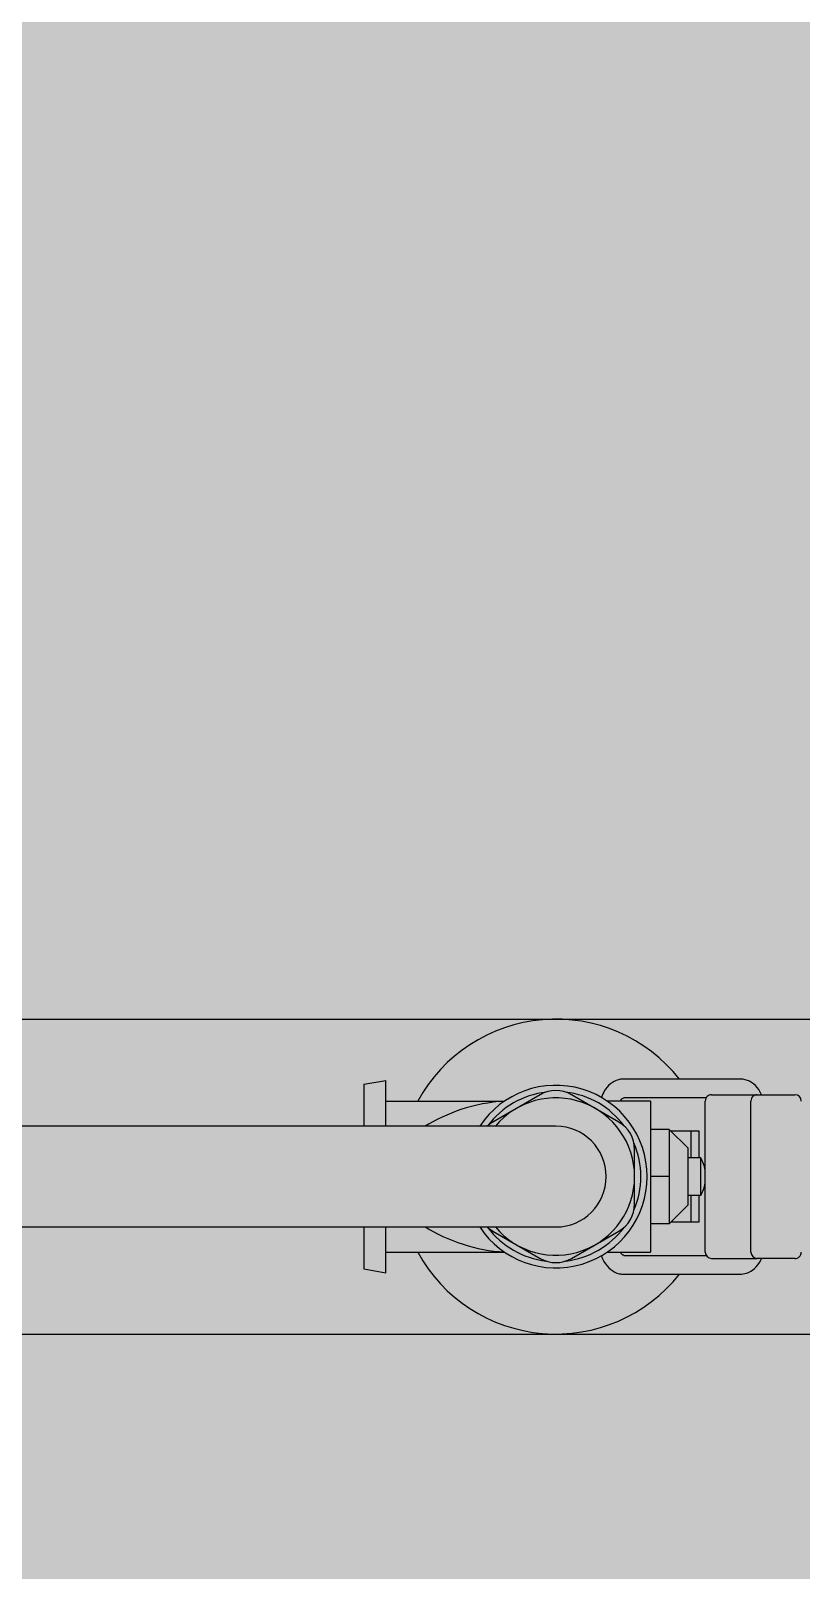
# Model space of a CAD drawing. Header units: metres. Extents: x -331 to 2982, y 362 to 2539.
# Drawn here: x 790.5396 to 790.6619, y 983.6498 to 983.8942 of the extents above; entities that cross this region are included whole.
import ezdxf

# ---------------------------------------------------------------- set-up
doc = ezdxf.new("R2010")
doc.units = ezdxf.units.M
doc.layers.add('_salas', color=251, linetype='Continuous', plot=False)
doc.layers.add('Mob', color=251, linetype='Continuous')
doc.layers.add('Pis', color=251, linetype='Continuous')

# ---------------------------------------------------------------- blocks, each defined once
blk = doc.blocks.new('XR_BL2_AND_MON-REV15$0$A$C33FF3198')
at = {"layer": 'Mob'}
for p, q in [((0.3000000000001819, 0.2000086983285172), (0.3000000000001819, -0.1999913016702095)), ((0.3500000000003638, 0.2000086983285172), (0.3500000000003638, -0.1999913016702095)), ((0.3169999999990978, 0.1845917662599703), (0.3169999999990978, 0.09209180106294923)), ((0.3169999999990978, 0.1845917662599703), (0.3169999999990978, 0.09209180106294923)), ((0.3329999999996289, 0.09209180106294923), (0.3329999999996289, 0.1845917662599703)), ((0.3329999999996289, 0.09209180106294923), (0.3329999999996289, 0.1845917662599703)), ((0.3103380882403144, 0.1225918010627964), (0.3097209438083155, 0.1190918010629929)), ((0.3103380882403144, 0.1225918010627964), (0.3097209438083155, 0.1190918010629929)), ((0.310523355757141, 0.1225918010627964), (0.3103380882403144, 0.1225918010627964)), ((0.310523355757141, 0.1225918010627964), (0.3103380882403144, 0.1225918010627964)), ((0.3169999999990978, 0.1225918010627964), (0.310523355757141, 0.1225918010627964)), ((0.3169999999990978, 0.1225918010627964), (0.310523355757141, 0.1225918010627964)), ((0.3394766442415857, 0.1225918010627964), (0.3329999999996289, 0.1225918010627964)), ((0.3394766442415857, 0.1225918010627964), (0.3329999999996289, 0.1225918010627964)), ((0.3396619117593218, 0.1225918010627964), (0.3394766442415857, 0.1225918010627964)), ((0.3396619117593218, 0.1225918010627964), (0.3394766442415857, 0.1225918010627964)), ((0.3396619117593218, 0.1225918010627964), (0.3402790561913207, 0.1190918010629929)), ((0.3396619117593218, 0.1225918010627964), (0.3402790561913207, 0.1190918010629929)), ((0.3097209438083155, 0.1190918010629929), (0.3099888930009911, 0.1190918010629929)), ((0.3097209438083155, 0.1190918010629929), (0.3099888930009911, 0.1190918010629929)), ((0.3099888930009911, 0.1190918010629929), (0.3166284210965387, 0.1190918010629929)), ((0.3099888930009911, 0.1190918010629929), (0.3166284210965387, 0.1190918010629929)), ((0.3130000000001019, 0.1190918010629929), (0.3130000000001019, 0.1002312113610486)), ((0.3130000000001019, 0.1190918010629929), (0.3130000000001019, 0.1002312113610486)), ((0.3166284210965387, 0.1190918010629929), (0.3169999999990978, 0.1190918010629929)), ((0.3166284210965387, 0.1190918010629929), (0.3169999999990978, 0.1190918010629929)), ((0.3329999999996289, 0.1190918010629929), (0.3333715789030975, 0.1190918010629929)), ((0.3329999999996289, 0.1190918010629929), (0.3333715789030975, 0.1190918010629929)), ((0.3333715789030975, 0.1190918010629929), (0.3400111069986451, 0.1190918010629929)), ((0.3333715789030975, 0.1190918010629929), (0.3400111069986451, 0.1190918010629929)), ((0.3369999999995343, 0.1190918010629929), (0.3369999999995343, 0.1002312113610486)), ((0.3369999999995343, 0.1190918010629929), (0.3369999999995343, 0.1002312113610486)), ((0.3400111069986451, 0.1190918010629929), (0.3402790561913207, 0.1190918010629929)), ((0.3400111069986451, 0.1190918010629929), (0.3402790561913207, 0.1190918010629929)), ((0.3163397459620683, 0.1020918010631675), (0.3141746824530856, 0.09834180106240353)), ((0.3163397459620683, 0.1020918010631675), (0.3141746824530856, 0.09834180106240353)), ((0.3358253175465507, 0.09834180106240353), (0.3336602540375679, 0.1020918010631675)), ((0.3358253175465507, 0.09834180106240353), (0.3336602540375679, 0.1020918010631675)), ((0.3141746824530856, 0.09834180106240353), (0.3120096189431933, 0.09459180106254905)), ((0.3141746824530856, 0.09834180106240353), (0.3120096189431933, 0.09459180106254905)), ((0.3379903810564429, 0.09459180106254905), (0.3358253175465507, 0.09834180106240353)), ((0.3379903810564429, 0.09459180106254905), (0.3358253175465507, 0.09834180106240353)), ((0.3120096189431933, 0.08959180106243991), (0.3141746824530856, 0.08584180106258543)), ((0.3120096189431933, 0.08959180106243991), (0.3141746824530856, 0.08584180106258543)), ((0.3358253175465507, 0.08584180106258543), (0.3379903810564429, 0.08959180106243991)), ((0.3358253175465507, 0.08584180106258543), (0.3379903810564429, 0.08959180106243991)), ((0.3141746824530856, 0.08584180106258543), (0.3163397459620683, 0.08209180106273095)), ((0.3141746824530856, 0.08584180106258543), (0.3163397459620683, 0.08209180106273095)), ((0.3336602540375679, 0.08209180106273095), (0.3358253175465507, 0.08584180106258543)), ((0.3336602540375679, 0.08209180106273095), (0.3358253175465507, 0.08584180106258543)), ((0.3130000000001019, 0.08395239076484984), (0.3130000000001019, 0.07709180106262181)), ((0.3130000000001019, 0.08395239076484984), (0.3130000000001019, 0.07709180106262181)), ((0.3369999999995343, 0.07709180106262181), (0.3369999999995343, 0.08395239076484984)), ((0.3369999999995343, 0.07709180106262181), (0.3369999999995343, 0.08395239076484984)), ((0.3094999999993888, 0.08128024546890344), (0.3094999999993888, 0.06285469599929172)), ((0.3094999999993888, 0.08128024546890344), (0.3094999999993888, 0.06285469599929172)), ((0.3125, 0.08128024546890344), (0.3125, 0.06824155338431126)), ((0.3125, 0.08128024546890344), (0.3125, 0.06824155338431126)), ((0.3374999999996362, 0.06824155338431126), (0.3374999999996362, 0.08128024546890344)), ((0.3374999999996362, 0.06824155338431126), (0.3374999999996362, 0.08128024546890344)), ((0.3405000000002474, 0.06285469599929172), (0.3405000000002474, 0.08128024546890344)), ((0.3405000000002474, 0.06285469599929172), (0.3405000000002474, 0.08128024546890344)), ((0.3206698729809432, 0.07959180106313113), (0.3249999999998181, 0.07959180106313113)), ((0.3206698729809432, 0.07959180106313113), (0.3249999999998181, 0.07959180106313113)), ((0.3249999999998181, 0.07959180106313113), (0.329330127018693, 0.07959180106313113)), ((0.3249999999998181, 0.07959180106313113), (0.329330127018693, 0.07959180106313113)), ((0.3369999999995343, 0.07709180106262181), (0.3130000000001019, 0.07709180106262181)), ((0.3369999999995343, 0.07709180106262181), (0.3130000000001019, 0.07709180106262181)), ((0.3174999999991996, 0.07409180106292013), (0.3174999999991996, 0.07709180106262181)), ((0.3174999999991996, 0.07409180106292013), (0.3174999999991996, 0.07709180106262181)), ((0.3249999999998181, 0.07409180106292013), (0.3249999999998181, 0.07709180106262181)), ((0.3249999999998181, 0.07409180106292013), (0.3249999999998181, 0.07709180106262181)), ((0.3325000000004366, 0.07409180106292013), (0.3325000000004366, 0.07709180106262181)), ((0.3325000000004366, 0.07409180106292013), (0.3325000000004366, 0.07709180106262181)), ((0.3212499999999636, 0.07409180106292013), (0.3174999999991996, 0.07409180106292013)), ((0.3204999999998108, 0.07109180106321844), (0.3174999999991996, 0.07409180106292013)), ((0.3212499999999636, 0.07409180106292013), (0.3174999999991996, 0.07409180106292013)), ((0.3204999999998108, 0.07109180106321844), (0.3174999999991996, 0.07409180106292013)), ((0.3177500000001601, 0.06940430176977941), (0.3177500000001601, 0.0738418010628692)), ((0.3177500000001601, 0.06940430176977941), (0.3177500000001601, 0.0738418010628692)), ((0.3249999999998181, 0.07409180106292013), (0.3212499999999636, 0.07409180106292013)), ((0.3249999999998181, 0.07409180106292013), (0.3212499999999636, 0.07409180106292013)), ((0.3287499999996726, 0.07409180106292013), (0.3249999999998181, 0.07409180106292013)), ((0.3287499999996726, 0.07409180106292013), (0.3249999999998181, 0.07409180106292013)), ((0.3325000000004366, 0.07409180106292013), (0.3287499999996726, 0.07409180106292013)), ((0.3325000000004366, 0.07409180106292013), (0.3287499999996726, 0.07409180106292013)), ((0.3294999999998254, 0.07109180106321844), (0.3325000000004366, 0.07409180106292013)), ((0.3294999999998254, 0.07109180106321844), (0.3325000000004366, 0.07409180106292013)), ((0.3322499999994761, 0.0738418010628692), (0.3322499999994761, 0.06940430176977941)), ((0.3322499999994761, 0.0738418010628692), (0.3322499999994761, 0.06940430176977941)), ((0.3204999999998108, 0.07109180106321844), (0.3294999999998254, 0.07109180106321844)), ((0.3204999999998108, 0.07109180106321844), (0.3294999999998254, 0.07109180106321844)), ((0.3220000000001164, 0.06909180106281099), (0.3220000000001164, 0.07109180106321844)), ((0.3220000000001164, 0.06909180106281099), (0.3220000000001164, 0.07109180106321844)), ((0.3279999999995198, 0.06909180106281099), (0.3279999999995198, 0.07109180106321844)), ((0.3279999999995198, 0.06909180106281099), (0.3279999999995198, 0.07109180106321844)), ((0.3220000000001164, 0.07065316352286288), (0.3177500000001601, 0.07065316352286288)), ((0.3220000000001164, 0.07065316352286288), (0.3177500000001601, 0.07065316352286288)), ((0.3220000000001164, 0.06940430176977941), (0.3177500000001601, 0.06940430176977941)), ((0.3220000000001164, 0.06940430176977941), (0.3177500000001601, 0.06940430176977941)), ((0.3220000000001164, 0.06909180106281099), (0.3279999999995198, 0.06909180106281099)), ((0.3220000000001164, 0.06909180106281099), (0.3279999999995198, 0.06909180106281099)), ((0.3322499999994761, 0.07065316352286288), (0.3279999999995198, 0.07065316352286288)), ((0.3322499999994761, 0.07065316352286288), (0.3279999999995198, 0.07065316352286288)), ((0.3322499999994761, 0.06940430176977941), (0.3279999999995198, 0.06940430176977941)), ((0.3322499999994761, 0.06940430176977941), (0.3279999999995198, 0.06940430176977941)), ((0.3119999999998981, 0.06737725106226833), (0.3119999999998981, 0.06012647741185617)), ((0.3119999999998981, 0.06737725106226833), (0.3119999999998981, 0.06012647741185617)), ((0.3130000000001019, 0.06837526141912065), (0.3369999999995343, 0.06837526141912065)), ((0.3130000000001019, 0.06837526141912065), (0.3369999999995343, 0.06837526141912065)), ((0.3379999999997381, 0.06737725106226833), (0.3379999999997381, 0.06012647741185617)), ((0.3379999999997381, 0.06737725106226833), (0.3379999999997381, 0.06012647741185617)), ((0.3130000000001019, 0.06112448776870849), (0.3369999999995343, 0.06112448776870849)), ((0.3130000000001019, 0.06112448776870849), (0.3369999999995343, 0.06112448776870849)), ((0.3119999999998981, 0.05413841527347074), (0.3119999999998981, 0.06012647741185617)), ((0.3119999999998981, 0.05413841527347074), (0.3119999999998981, 0.06012647741185617)), ((0.3379999999997381, 0.06012647741185617), (0.3379999999997381, 0.05413841527347074)), ((0.3379999999997381, 0.06012647741185617), (0.3379999999997381, 0.05413841527347074))]:
    blk.add_line(p, q, dxfattribs=at)
for centre, radius, start, end in [((0.3249999999998181, 0.09209180106340398), 0.025, 118.6854020140918, 231.6838655263321), ((0.3249999999998181, 0.09209180106340398), 0.02500000000000002, 118.6854020140918, 231.6838655263321), ((0.3249999999998181, 0.09209180106340398), 0.025, 308.316134473668, 61.31459798590819), ((0.3249999999998181, 0.09209180106340398), 0.02500000000000006, 308.316134473668, 61.31459798590819), ((0.3249999999998181, 0.09209180106340398), 0.0145, 123.4853766230052, 270), ((0.3249999999998181, 0.09209180106340398), 0.01450000000000001, 123.4853766230052, 270), ((0.3249999999998181, 0.09209180106340398), 0.0135, 126.6578074529596, 173.3421925470055), ((0.3249999999998181, 0.09209180106340398), 0.01350000000000002, 126.6578074529596, 173.3421925470055), ((0.3206698729809432, 0.09959180106311294), 0.004999999999999998, 137.2206416987846, 149.9999999999896), ((0.3206698729809432, 0.09959180106311294), 0.005000000000000042, 137.2206416987846, 149.9999999999896), ((0.3249999999998181, 0.09209180106340398), 0.0145, 270, 56.51462337699482), ((0.3249999999998181, 0.09209180106340398), 0.0145, 270, 56.51462337699482), ((0.329330127018693, 0.09959180106311294), 0.005000000000000009, 30.00000000001033, 42.77935830121528), ((0.329330127018693, 0.09959180106311294), 0.005000000000000016, 30.00000000001033, 42.77935830121528), ((0.3249999999998181, 0.09209180106340398), 0.0135, 6.657807452994489, 53.34219254704037), ((0.3249999999998181, 0.09209180106340398), 0.01350000000000002, 6.657807452994489, 53.34219254704037), ((0.3249999999998181, 0.09209180106340398), 0.0125, 129.7918194995795, 270), ((0.3249999999998181, 0.09209180106340398), 0.01250000000000002, 129.7918194995795, 270), ((0.3249999999998181, 0.09209180106340398), 0.0125, 270, 50.20818050042052), ((0.3249999999998181, 0.09209180106340398), 0.0125, 270, 50.20818050042052), ((0.3163397459620683, 0.09209180106340398), 0.005000000000000025, 149.9999999999896, 210.0000000000103), ((0.3163397459620683, 0.09209180106340398), 0.005000000000000016, 149.9999999999896, 210.0000000000103), ((0.3336602540375679, 0.09209180106340398), 0.004999999999999998, 329.9999999999896, 30.00000000001033), ((0.3336602540375679, 0.09209180106340398), 0.005000000000000016, 329.9999999999896, 30.00000000001033), ((0.3249999999998181, 0.09209180106340398), 0.0135, 186.6578074529945, 233.3421925470404), ((0.3249999999998181, 0.09209180106340398), 0.01350000000000004, 186.6578074529945, 233.3421925470404), ((0.3249999999998181, 0.09209180106340398), 0.008, 180, 0), ((0.3249999999998181, 0.09209180106340398), 0.008, 180, 0), ((0.3249999999998181, 0.09209180106340398), 0.0135, 306.6578074529597, 353.3421925470055), ((0.3249999999998181, 0.09209180106340398), 0.01350000000000002, 306.6578074529597, 353.3421925470055), ((0.3206698729809432, 0.08459180106369502), 0.004999999999999995, 210.0000000000103, 270), ((0.3206698729809432, 0.08459180106369502), 0.005000000000000016, 210.0000000000103, 270), ((0.329330127018693, 0.08459180106369502), 0.004999999999999991, 270, 329.9999999999896), ((0.329330127018693, 0.08459180106369502), 0.005, 270, 329.9999999999896), ((0.3249999999998181, 0.09209180106340398), 0.0135, 246.6578074529969, 270), ((0.3249999999998181, 0.09209180106340398), 0.01350000000000002, 246.6578074529969, 270), ((0.3249999999998181, 0.09209180106340398), 0.0135, 270, 293.3421925470031), ((0.3249999999998181, 0.09209180106340398), 0.0135, 270, 293.3421925470031), ((0.3249999999998181, 0.07428795348555184), 0.005999999999999998, 240.0000000000024, 260.2137366179022), ((0.3249999999998181, 0.07428795348555184), 0.005999999999999987, 240.0000000000024, 260.2137366179022), ((0.3249999999998181, 0.07428795348555184), 0.005999999999999998, 279.7862633820978, 299.9999999999976), ((0.3249999999998181, 0.07428795348555184), 0.005999999999999991, 279.7862633820978, 299.9999999999976)]:
    blk.add_arc(centre, radius, start, end, dxfattribs=at)
for centre, major_axis, ratio, start_param, end_param in [((0.3130000000001019, 0.06737725106317782), (0.001, -9.815715948380266e-18), 0.998010356442574, 1.570796326794906, 3.141592653589802), ((0.3130000000001019, 0.06737725106317782), (0.001, -4.898425415289509e-19), 0.998010356442574, 1.570796326794906, 3.141592653589802), ((0.3369999999995343, 0.06737725106317782), (0.001, -4.76743210880981e-17), 0.9980103564425737, 4.727854600102456e-14, 1.570796326794944), ((0.3369999999995343, 0.06737725106317782), (0.001, -4.898425415289509e-19), 0.9980103564425737, 4.727854600102456e-14, 1.570796326794944), ((0.3130000000001019, 0.06012647741185617), (0.001, -9.815715948380266e-18), 0.998010356442574, 1.570796326794906, 3.141592653589802), ((0.3130000000001019, 0.06012647741185617), (0.001, -4.898425415289509e-19), 0.998010356442574, 1.570796326794906, 3.141592653589802), ((0.3369999999995343, 0.06012647741185617), (0.001, -4.76743210880981e-17), 0.9980103564425737, 4.727854600102456e-14, 1.570796326794944), ((0.3369999999995343, 0.06012647741185617), (0.001, -4.898425415289509e-19), 0.9980103564425737, 4.727854600102456e-14, 1.570796326794944), ((0.3130000000001019, 0.05413841527347074), (-0.001, 4.76743210880981e-17), 0.9980103564425737, 4.727854600102456e-14, 1.570796326794944), ((0.3130000000001019, 0.05413841527347074), (-0.001, 4.898425415289509e-19), 0.9980103564425737, 4.727854600102456e-14, 1.570796326794944), ((0.3369999999995343, 0.05413841527347074), (-0.001, 9.815715948380266e-18), 0.998010356442574, 1.570796326794906, 3.141592653589802), ((0.3369999999995343, 0.05413841527347074), (-0.001, 4.898425415289509e-19), 0.998010356442574, 1.570796326794906, 3.141592653589802)]:
    blk.add_ellipse(centre, major_axis=major_axis, ratio=ratio, start_param=start_param, end_param=end_param, dxfattribs=at)
for points, knots in [([(0.3169999482579442, 0.1128409209764385), (0.3159262119934283, 0.111093598956856), (0.3149676871780684, 0.1090500894347741), (0.3135793701894727, 0.1047154450803163), (0.3131462696392191, 0.102498306062941), (0.3130309606403898, 0.1002766710567329)], [40.84959066927954, 40.84959066927954, 40.84959066927954, 40.84959066927954, 48.35787483832556, 48.35787483832556, 55.50910238634976, 55.50910238634976, 55.50910238634976, 55.50910238634976]), ([(0.3169999482579442, 0.1128409209764385), (0.3159262119934283, 0.111093598956856), (0.3149676871780684, 0.1090500894347741), (0.3135793701894727, 0.1047154450803163), (0.3131462696392191, 0.102498306062941), (0.3130309606403898, 0.1002766710567329)], [40.84959066927954, 40.84959066927954, 40.84959066927954, 40.84959066927954, 48.35787483832556, 48.35787483832556, 55.50910238634976, 55.50910238634976, 55.50910238634976, 55.50910238634976]), ([(0.3369690393592464, 0.1002766710567329), (0.3368478714673984, 0.102611188177022), (0.3363756833769003, 0.10494184021222), (0.3349432291870471, 0.1092341341405216), (0.3340273275844083, 0.1111690633447751), (0.3330001234171505, 0.1128409650078055)], [1.184092293768152, 1.184092293768152, 1.184092293768152, 1.184092293768152, 8.181728405786792, 8.181728405786792, 14.7605956463476, 14.7605956463476, 14.7605956463476, 14.7605956463476]), ([(0.3369690393592464, 0.1002766710567329), (0.3368478714673984, 0.102611188177022), (0.3363756833769003, 0.10494184021222), (0.3349432291870471, 0.1092341341405216), (0.3340273275844083, 0.1111690633447751), (0.3330001234171505, 0.1128409650078055)], [1.184092293768152, 1.184092293768152, 1.184092293768152, 1.184092293768152, 8.181728405786792, 8.181728405786792, 14.7605956463476, 14.7605956463476, 14.7605956463476, 14.7605956463476]), ([(0.3124377611002274, 0.08485030374826863), (0.3121095891983714, 0.08474897110185964), (0.3117950486430345, 0.08461531910192832), (0.3110044152190312, 0.08417295704252581), (0.3105723807311733, 0.08381030702871328), (0.3099259152950253, 0.08297661713326931), (0.3097033547401224, 0.08252225428491045), (0.3095295722250739, 0.08178775037372077), (0.3095000012290257, 0.08153407576587313), (0.3095000010061995, 0.08128024220472696)], [0.7743647396078094, 0.7743647396078094, 0.7743647396078094, 0.7743647396078094, 1.824958339125899, 1.824958339125899, 3.596241999197896, 3.596241999197896, 5.237537233016285, 5.237537233016285, 6.081783656793318, 6.081783656793318, 6.081783656793318, 6.081783656793318]), ([(0.3124377611002274, 0.08485030374826863), (0.3121095891983714, 0.08474897110185964), (0.3117950486430345, 0.08461531910192832), (0.3110044152190312, 0.08417295704252581), (0.3105723807311733, 0.08381030702871328), (0.3099259152950253, 0.08297661713326931), (0.3097033547401224, 0.08252225428491045), (0.3095295722250739, 0.08178775037372077), (0.3095000012290257, 0.08153407576587313), (0.3095000010061995, 0.08128024220472696)], [0.7743647396078094, 0.7743647396078094, 0.7743647396078094, 0.7743647396078094, 1.824958339125899, 1.824958339125899, 3.596241999197896, 3.596241999197896, 5.237537233016285, 5.237537233016285, 6.081783656793318, 6.081783656793318, 6.081783656793318, 6.081783656793318]), ([(0.3405000001976077, 0.08128025462842459), (0.3405000003676832, 0.08146121650820248), (0.3404849702692445, 0.08164242642719444), (0.3403774295802577, 0.0822837007440711), (0.3402028339669414, 0.0827234968115107), (0.3396725746661104, 0.08354203943376604), (0.3393123182977433, 0.08390807644313725), (0.3385880903169891, 0.08441736152285273), (0.3382571285346785, 0.08459319840271462), (0.3377927429955889, 0.08477448939588328), (0.3376782995128451, 0.08481440112295502), (0.3375622366847892, 0.08485024833366595)], [4.399835795834131, 4.399835795834131, 4.399835795834131, 4.399835795834131, 5.000914828419232, 5.000914828419232, 6.541201856687283, 6.541201856687283, 8.169325197312414, 8.169325197312414, 9.32770509227085, 9.32770509227085, 9.698194807612573, 9.698194807612573, 9.698194807612573, 9.698194807612573]), ([(0.3405000001976077, 0.08128025462842459), (0.3405000003676832, 0.08146121650820248), (0.3404849702692445, 0.08164242642719444), (0.3403774295802577, 0.0822837007440711), (0.3402028339669414, 0.0827234968115107), (0.3396725746661104, 0.08354203943376604), (0.3393123182977433, 0.08390807644313725), (0.3385880903169891, 0.08441736152285273), (0.3382571285346785, 0.08459319840271462), (0.3377927429955889, 0.08477448939588328), (0.3376782995128451, 0.08481440112295502), (0.3375622366847892, 0.08485024833366595)], [4.399835795834131, 4.399835795834131, 4.399835795834131, 4.399835795834131, 5.000914828419232, 5.000914828419232, 6.541201856687283, 6.541201856687283, 8.169325197312414, 8.169325197312414, 9.32770509227085, 9.32770509227085, 9.698194807612573, 9.698194807612573, 9.698194807612573, 9.698194807612573]), ([(0.3125000145391823, 0.08128045478547108), (0.312500000685759, 0.08129151627103681), (0.3125006885384209, 0.08130100499924708), (0.3125056525768741, 0.0813479538888231), (0.31251719116608, 0.08139047176113934), (0.312590262872618, 0.08152815279804315), (0.3126664463143243, 0.08161496226561837), (0.3128178287151968, 0.08174226026908116), (0.312901404799959, 0.0817991514209524), (0.3129999959837733, 0.08185127655137592)], [1.304885244660368, 1.304885244660368, 1.304885244660368, 1.304885244660368, 1.414464940835121, 1.414464940835121, 1.958771662426703, 1.958771662426703, 2.760884159651487, 2.760884159651487, 3.414237115075332, 3.414237115075332, 3.414237115075332, 3.414237115075332]), ([(0.3125000145391823, 0.08128045478547108), (0.312500000685759, 0.08129151627103681), (0.3125006885384209, 0.08130100499924708), (0.3125056525768741, 0.0813479538888231), (0.31251719116608, 0.08139047176113934), (0.312590262872618, 0.08152815279804315), (0.3126664463143243, 0.08161496226561837), (0.3128178287151968, 0.08174226026908116), (0.312901404799959, 0.0817991514209524), (0.3129999959837733, 0.08185127655137592)], [1.304885244660368, 1.304885244660368, 1.304885244660368, 1.304885244660368, 1.414464940835121, 1.414464940835121, 1.958771662426703, 1.958771662426703, 2.760884159651487, 2.760884159651487, 3.414237115075332, 3.414237115075332, 3.414237115075332, 3.414237115075332]), ([(0.3370000015929691, 0.08185126691527955), (0.3370830378989922, 0.08180737155230133), (0.3371556670490463, 0.08175999258268973), (0.3372995754416479, 0.08164733830430748), (0.3373748025560417, 0.081569978860486), (0.3374773224386445, 0.0814142322856668), (0.3374931956805085, 0.08135753630590159), (0.3374994430978404, 0.08130001136355247), (0.3375000236756023, 0.08129024961776565), (0.3375000366077074, 0.08128024165357317)], [0.7469606862422553, 0.7469606862422553, 0.7469606862422553, 0.7469606862422553, 1.100775733774402, 1.100775733774402, 1.573837998526239, 1.573837998526239, 2.074751748036994, 2.074751748036994, 2.175763390709304, 2.175763390709304, 2.175763390709304, 2.175763390709304]), ([(0.3370000015929691, 0.08185126691527955), (0.3370830378989922, 0.08180737155230133), (0.3371556670490463, 0.08175999258268973), (0.3372995754416479, 0.08164733830430748), (0.3373748025560417, 0.081569978860486), (0.3374773224386445, 0.0814142322856668), (0.3374931956805085, 0.08135753630590159), (0.3374994430978404, 0.08130001136355247), (0.3375000236756023, 0.08129024961776565), (0.3375000366077074, 0.08128024165357317)], [0.7469606862422553, 0.7469606862422553, 0.7469606862422553, 0.7469606862422553, 1.100775733774402, 1.100775733774402, 1.573837998526239, 1.573837998526239, 2.074751748036994, 2.074751748036994, 2.175763390709304, 2.175763390709304, 2.175763390709304, 2.175763390709304]), ([(0.3094999984969036, 0.06285470737161347), (0.3094999971690413, 0.06250881041937362), (0.3095549156287234, 0.0621647572284445), (0.3098154817271279, 0.06136382482740999), (0.3100695549264856, 0.06093162490610382), (0.3107671451452916, 0.06014899570486421), (0.3112186653870594, 0.05981457619195396), (0.3118169509189102, 0.05952171284074836), (0.3119077829351227, 0.05948072396181203), (0.3119999976743202, 0.05944247843812889)], [2.001997932509488, 2.001997932509488, 2.001997932509488, 2.001997932509488, 3.147931134966456, 3.147931134966456, 4.764620889427723, 4.764620889427723, 6.515562636226693, 6.515562636226693, 6.822697452429129, 6.822697452429129, 6.822697452429129, 6.822697452429129]), ([(0.3094999984969036, 0.06285470737161347), (0.3094999971690413, 0.06250881041937362), (0.3095549156287234, 0.0621647572284445), (0.3098154817271279, 0.06136382482740999), (0.3100695549264856, 0.06093162490610382), (0.3107671451452916, 0.06014899570486421), (0.3112186653870594, 0.05981457619195396), (0.3118169509189102, 0.05952171284074836), (0.3119077829351227, 0.05948072396181203), (0.3119999976743202, 0.05944247843812889)], [2.001997932509488, 2.001997932509488, 2.001997932509488, 2.001997932509488, 3.147931134966456, 3.147931134966456, 4.764620889427723, 4.764620889427723, 6.515562636226693, 6.515562636226693, 6.822697452429129, 6.822697452429129, 6.822697452429129, 6.822697452429129]), ([(0.3380000046054192, 0.05944245384084468), (0.3382904001018687, 0.05956284298058279), (0.3385660420535714, 0.0597100563596058), (0.339277808476254, 0.06019096876529773), (0.3396645298289513, 0.06057700578416814), (0.3402200891414395, 0.06144140407063503), (0.3403966923078769, 0.06190349939656414), (0.340488850566544, 0.0625427082127743), (0.3405000007824128, 0.06269882536120974), (0.3405000008406205, 0.06285468541368289)], [10.96439098771983, 10.96439098771983, 10.96439098771983, 10.96439098771983, 11.93275769465159, 11.93275769465159, 13.65984259094672, 13.65984259094672, 15.26857239954084, 15.26857239954084, 15.78552133654165, 15.78552133654165, 15.78552133654165, 15.78552133654165]), ([(0.3380000046054192, 0.05944245384084468), (0.3382904001018687, 0.05956284298058279), (0.3385660420535714, 0.0597100563596058), (0.339277808476254, 0.06019096876529773), (0.3396645298289513, 0.06057700578416814), (0.3402200891414395, 0.06144140407063503), (0.3403966923078769, 0.06190349939656414), (0.340488850566544, 0.0625427082127743), (0.3405000007824128, 0.06269882536120974), (0.3405000008406205, 0.06285468541368289)], [10.96439098771983, 10.96439098771983, 10.96439098771983, 10.96439098771983, 11.93275769465159, 11.93275769465159, 13.65984259094672, 13.65984259094672, 15.26857239954084, 15.26857239954084, 15.78552133654165, 15.78552133654165, 15.78552133654165, 15.78552133654165])]:
    blk.add_open_spline(points, degree=3, knots=knots, dxfattribs=at)

msp = doc.modelspace()

# ---------------------------------------------------------------- hatches: boundary and pattern name
at = {"layer": '_salas', "transparency": 33554559}
h = msp.add_hatch(color=256, dxfattribs=at)
h.dxf.hatch_style = 1
h.paths.add_polyline_path([(820.1454928705732, 995.2121898843441), (820.1454928705732, 996.6939297318625), (815.2005326094556, 996.6939297318629), (815.200532622656, 1004.347959612241), (796.5505335449204, 1004.347959612241), (796.5505335449204, 1005.302252420092), (790.5647976893631, 1005.302252420092), (790.466653005931, 1005.302252420141), (790.1155351438417, 1005.653911463499), (790.0755351058467, 1005.653911607188), (790.0755351058467, 979.8679877196748), (790.3055323528508, 979.8679877196748), (790.3055323528508, 980.0579744849945), (790.4597989254023, 980.2122524180093), (820.1454928732012, 980.2122582647949), (820.145492600114, 981.7048273185671), (820.3856418829162, 981.8467107607412), (820.6205396992084, 981.9971318907558), (820.6205396992084, 980.9222563104461), (821.2605396992083, 980.9222563104461), (821.2605396992083, 982.4725721460557, 0.08752608940896611), (823.0202228387959, 984.5449784524465, 0.4180223779546434)])

# ---------------------------------------------------------------- block references
at = {"layer": 'Pis', "rotation": 90}
msp.add_blockref('XR_BL2_AND_MON-REV15$0$A$C33FF3198', (790.7150449463602, 983.3872524199649), dxfattribs=at)

doc.saveas('drawing.dxf')
